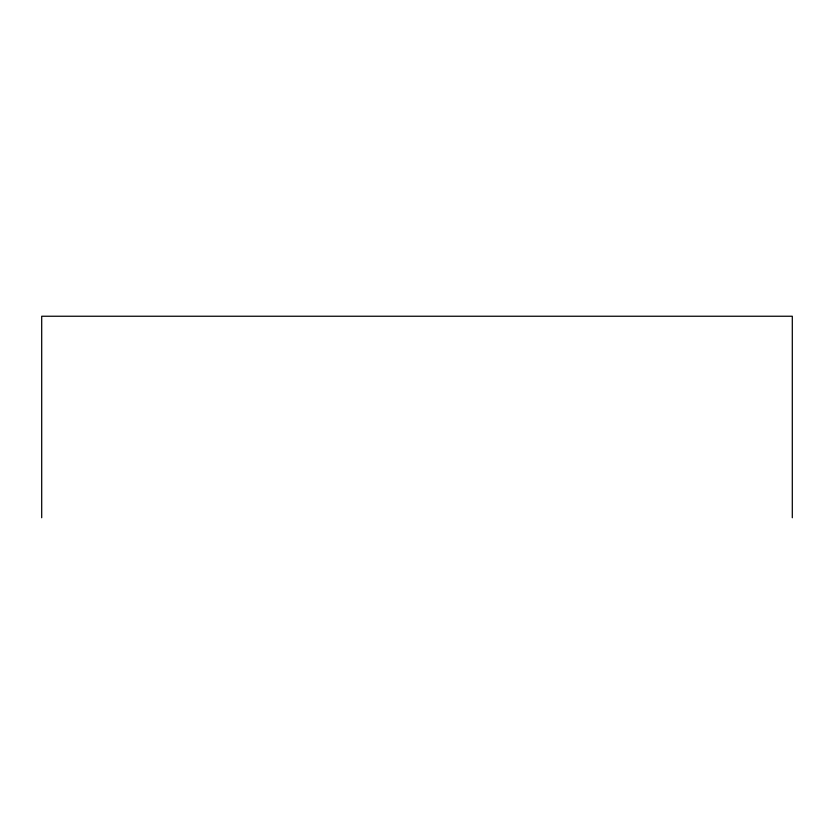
<?xml version="1.0" encoding="UTF-8"?>
<svg xmlns="http://www.w3.org/2000/svg" width="834" height="834" viewBox="0 0 834 834"><rect width="100%" height="100%" fill="white"/><g stroke="black" fill="none" stroke-linecap="round" stroke-linejoin="round"><path stroke-width="1.25" d="M792.3 517.758L792.3 316.242L41.7 316.242L41.7 517.758"/></g></svg>
